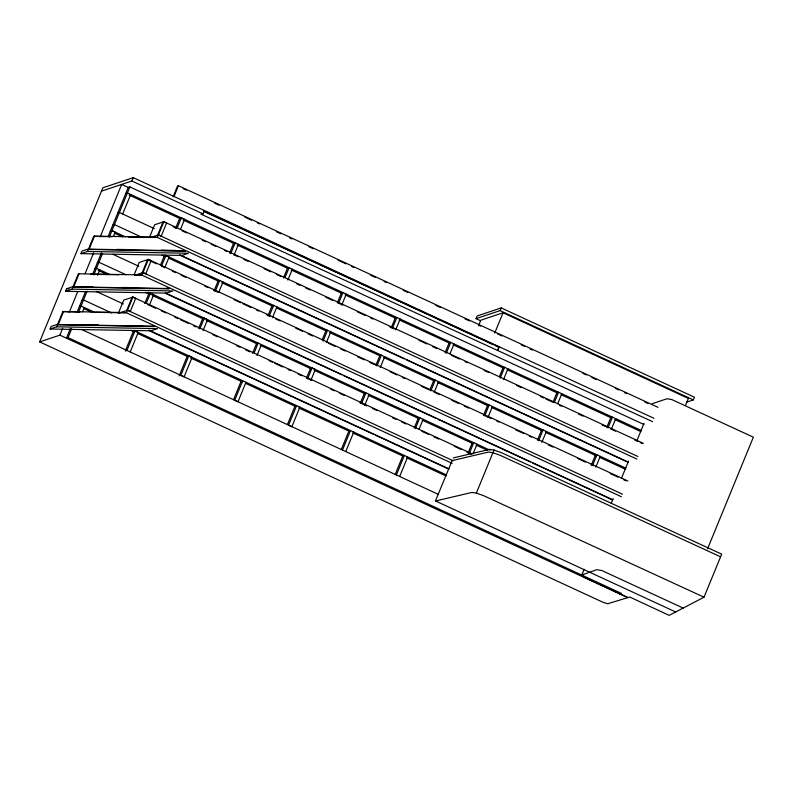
<?xml version="1.0" encoding="UTF-8"?>
<svg xmlns="http://www.w3.org/2000/svg" width="793" height="793" viewBox="0 0 793 793"><rect width="100%" height="100%" fill="white"/><g stroke="black" fill="none" stroke-linecap="round" stroke-linejoin="round"><path stroke-width="1.19" d="M453.239 457.928L489.588 449.363L494.019 450.027L501.245 452.595L721.689 554.138L704.025 597.198L669.163 615.358L629.751 597.02L607.775 603.731L603.612 602.551L39.65 341.882L102.852 187.782L133.264 177.642L653.987 418.317M50.078 328.996L56.61 326.815L157.5 328.619L150.967 330.8L50.078 328.996L51.129 326.438L57.661 324.258M65.532 291.309L72.064 289.128L172.953 290.932L166.421 293.113L65.532 291.309L66.582 288.751L73.115 286.57M80.985 253.631L87.517 251.45L188.407 253.254L181.875 255.435L80.985 253.631L82.036 251.074L88.568 248.893M56.61 326.815L62.796 311.738L63.609 311.471L126.355 312.591M72.064 289.128L78.249 274.061L79.062 273.783L141.808 274.903M87.517 251.45L93.703 236.373L94.516 236.106L157.262 237.226M154.635 326.538L57.443 324.793L58.256 324.525L63.609 311.471M168.859 288.83L72.897 287.116L73.709 286.838L79.062 273.783M185.542 251.163L88.35 249.428L89.163 249.151L94.516 236.106M39.65 341.882L59.871 335.142L62.677 328.292M69.239 312.303L77.664 291.755M85.158 273.486L93.584 252.927M100.146 236.938L121.686 184.412L128.436 187.535M70.498 328.272L66.434 338.175L68.059 337.63L621.425 593.392L619.789 593.937M77.179 311.976L85.495 291.685M92.632 274.289L101.405 252.898M108.086 236.601L128.248 187.445L129.883 186.9L643.876 424.463M101.474 191.153L131.886 181.002L133.264 177.642M68.059 337.63L71.677 328.827M78.368 312.511L87.131 291.14M93.822 274.824L102.584 253.453M109.275 237.147L129.883 186.9M82.551 311.867L84.326 307.525M97.559 275.27L99.789 269.848M113.458 236.502L115.243 232.161L111.942 230.644L110.306 231.179M122.687 213.991L130.696 194.483M118.335 313.324L123.738 300.131L132.927 297.068L135.692 298.346L130.28 311.53L127.524 310.261L119.475 312.938M134.235 274.537L139.191 262.453L148.39 259.39L151.146 260.659L145.734 273.853L142.978 272.574L134.939 275.26M149.689 236.859L154.655 224.766L163.844 221.703L166.599 222.982L161.197 236.165L158.431 234.897L150.392 237.573M178.435 185.711L174.024 196.476L173.112 196.773L177.533 186.008L178.435 185.711L657.952 407.334M472.073 453.824L132.927 297.068L126.474 312.819L452.139 463.34M627.907 481.024L148.39 259.39L141.927 275.131L621.444 496.765M643.361 443.337L163.844 221.703L157.381 237.454L636.908 459.088M125.74 349.891L133.303 331.464L134.939 330.919L138.21 332.436L130.211 351.953M144.752 303.541L148.757 293.777L150.392 293.232L153.664 294.748L149.659 304.512M160.652 264.773L164.21 256.099L165.846 255.554L169.117 257.071L164.676 267.905M175.669 228.166L179.664 218.412L181.3 217.867L184.571 219.383L180.576 229.137M134.939 330.919L126.93 350.437L125.294 350.982M146.388 302.995L150.392 293.232M161.395 266.389L165.846 255.554M177.295 227.621L181.3 217.867M652.609 421.678L201.025 214.179L203.008 213.872L204.386 210.502M179.178 375.882L187.178 356.364L188.813 355.819L192.104 357.336L184.095 376.853L180.814 375.337L188.813 355.819M198.637 328.441L202.641 318.687L204.267 318.142L207.558 319.658L203.107 330.503M214.09 290.753L218.095 281L219.73 280.454L215.28 291.299M229.544 253.076L233.548 243.322L235.184 242.777L230.733 253.611M199.826 328.986L204.267 318.142M219.007 291.735L223.011 281.971M234.024 255.128L238.465 244.294M233.519 399.712L241.082 381.284L242.717 380.739L234.708 400.247L237.989 401.764L245.989 382.246M252.531 353.351L256.536 343.597L258.171 343.052L254.166 352.806M267.994 315.673L271.989 305.91L273.625 305.364L269.184 316.209M283.448 277.986L287.443 268.232L289.078 267.687L285.084 277.441M257.001 355.403L261.442 344.568M272.455 317.725L276.896 306.881M287.909 280.038L292.359 269.194M287.403 424.612L294.956 406.185L296.592 405.639L288.593 425.157L291.883 426.674L299.883 407.156M306.415 378.251L310.42 368.497L312.055 367.952L315.336 369.479L310.896 380.313M322.315 339.483L325.873 330.81L327.509 330.275L323.058 341.119M337.322 302.886L341.327 293.132L342.963 292.587L338.512 303.432M307.605 378.796L312.055 367.952M326.349 342.635L330.79 331.791M341.803 304.948L346.244 294.104M341.307 449.522L348.861 431.095L350.486 430.54L342.477 450.057M360.319 403.171L364.314 393.407L365.94 392.862L361.489 403.696M375.773 365.484L379.768 355.73L381.393 355.175L376.943 366.019M391.227 327.796L395.231 318.043L396.847 317.497L392.396 328.332M345.768 451.574L353.767 432.066M364.78 405.223L369.221 394.379M380.234 367.536L384.684 356.701M395.687 329.858L400.138 319.014M395.182 474.432L402.745 455.995L404.371 455.45L396.371 474.967M414.194 428.071L418.198 418.317L419.834 417.772L415.383 428.607M430.093 389.304L433.652 380.63L435.288 380.085L430.837 390.929M445.101 352.707L449.106 342.943L450.741 342.398L446.29 353.242M399.662 476.484L407.661 456.976M419.12 429.043L423.115 419.289M434.128 392.446L438.569 381.602M450.027 353.678L454.032 343.924M480.528 320.729L476.038 318.647L477.138 315.961L501.226 307.922L694.43 397.214L693.32 399.91L686.441 402.2M478.486 325.844L480.796 320.203L503.04 312.769L688.374 398.433L685.588 405.203M476.038 318.647L500.125 310.608L501.226 307.922M494.703 333.09L503.04 312.769M675.795 612.027L435.436 500.928L452.129 460.624L488.478 452.06L492.909 452.714L500.135 455.291L720.589 556.825M497.389 350.258L499.233 346.789L497.855 350.149M468.098 452.981L472.093 443.228L473.718 442.672L469.268 453.517M483.552 415.304L487.556 405.54L489.172 404.995L484.721 415.839M499.451 376.536L503.01 367.863L504.626 367.308L500.185 378.152M473.005 453.953L477.009 444.199M488.012 417.356L492.463 406.512M503.466 379.669L507.916 368.834M435.575 500.998L471.924 492.433L476.355 493.087L494.019 450.027M537.426 440.204L541.431 430.45L543.066 429.905L538.616 440.739M553.326 401.436L556.884 392.763L558.52 392.218L554.515 401.972M541.906 442.266L546.357 431.422M557.806 403.498L561.811 393.734M591.31 465.104L595.315 455.351L596.951 454.805L592.956 464.569M606.764 427.427L610.769 417.673L612.404 417.128L607.963 427.972M595.791 467.176L600.242 456.332M611.254 429.489L615.695 418.645M627.977 597.565L585.006 577.611A8.168 1.586 22.3 0 1 581.814 574.994L584.144 569.295M611.254 503.198L613.118 498.648M621.534 478.129L628.542 461.04M636.957 440.531L643.966 423.442M707.554 548.855L753.35 437.181L671.74 399.533L666.943 398.77L652.252 403.677M581.804 574.984L596.842 569.691L601.639 570.454L683.249 608.102M163.844 221.703L162.991 221.99L157.579 235.184L158.431 234.897L637.949 456.53M148.39 259.39L147.538 259.678L142.125 272.861L142.978 272.574L622.495 494.208M132.927 297.068L132.084 297.355L126.672 310.549L127.524 310.261L453.19 460.783M125.77 193.502L127.395 192.957L641.398 430.52M117.76 213.02L119.396 212.474L154.258 228.582M112.794 225.123L114.43 224.588L142.552 237.583M97.341 262.81L98.976 262.265L125.968 274.745M94.853 268.867L96.488 268.321L109.989 274.556M81.887 300.497L83.523 299.952L111.635 312.948M79.399 306.554L81.035 306.009L94.536 312.244M93.703 236.373L112.16 236.701M128.149 236.988L156.449 237.494M116.868 249.398L131.628 249.656M161.157 250.191L175.917 250.449M89.163 249.151L185.136 250.875M90.551 274.279L118.851 274.784M134.84 275.072L140.995 275.181M78.031 286.66L92.801 286.927M122.33 287.453L137.09 287.72M166.619 288.246L169.078 288.285M73.709 286.838L169.672 288.553M66.582 288.751L69.041 288.801M62.796 311.738L80.014 312.046M96.012 312.333L125.542 312.858M84.722 324.743L98.263 324.981M129.021 325.536L142.552 325.774M58.256 324.525L154.219 326.24M476.355 493.087L483.581 495.665L704.025 597.198M203.533 211.325L498.777 346.898M500.125 310.608L693.32 399.91M183.143 188.595L186.514 190.151M214.596 203.137L219.086 205.209M244.908 217.143L251.649 220.266M257.269 222.853L259.509 223.894M276.361 231.685L280.851 233.757M289.832 237.91L292.082 238.951M308.923 246.732L313.413 248.814M338.125 260.233L345.986 263.861M351.596 266.458L353.847 267.499M370.688 275.28L375.178 277.352M384.169 281.505L386.409 282.546M403.26 290.337L407.751 292.409M435.823 305.384L440.313 307.466M465.025 318.885L469.515 320.957M478.496 325.11L480.746 326.151M497.588 333.932L502.078 336.014M521.17 344.836L524.54 346.392M530.15 348.989L532.4 350.02M582.934 373.384L586.305 374.94M591.925 377.537L596.415 379.609M615.507 388.431L618.877 389.987M624.487 392.585L626.738 393.625M644.699 401.932L648.069 403.488M203.434 210.789L493.177 344.697M495.417 345.738L497.667 346.779M131.886 181.002L203.008 213.872M129.14 195.058L180.873 218.977M183.124 220.008L234.867 243.927M237.117 244.968L287.73 268.361M291.1 269.917L341.714 293.311M345.084 294.867L395.697 318.261M399.077 319.827L449.681 343.22M453.061 344.777L503.674 368.17M507.044 369.726L557.657 393.12M561.028 394.676L611.641 418.07M615.021 419.636L640.883 431.59M173.102 226.659L176.462 228.215M182.083 230.813L186.573 232.894M202.294 240.16L205.665 241.716M211.275 244.313L215.775 246.385M224.756 250.538L226.996 251.579M234.857 255.207L238.227 256.763M243.847 259.361L248.338 261.442M264.059 268.708L270.8 271.821M276.41 274.418L280.9 276.489M296.622 283.755L299.992 285.311M305.612 287.909L310.103 289.99M325.824 297.256L332.564 300.369M338.175 302.966L342.665 305.037M357.266 311.788L365.127 315.416M370.737 318.013L372.988 319.054M389.829 326.835L394.319 328.917M419.031 340.336L426.892 343.964M432.502 346.561L436.993 348.642M451.594 355.383L459.454 359.021M465.075 361.618L467.315 362.649M484.156 370.44L488.657 372.512M516.729 385.487L521.219 387.569M540.311 396.391L543.681 397.947M545.921 398.988L553.782 402.616M559.402 405.213L561.642 406.254M578.494 414.035L582.984 416.117M602.075 424.939L605.446 426.495M611.056 429.092L615.546 431.164M634.638 439.986L638.008 441.542M640.258 442.583L642.499 443.624M179.664 254.731L628.423 462.15M180.754 255.564L404.232 358.862M406.482 359.893L627.709 462.15M111.942 230.644L125.443 236.879M164.805 255.068L625.945 468.207M114.807 233.261L122.687 236.899M162.05 255.098L165.42 256.654M168.8 258.221L218.283 281.089M221.653 282.645L273.397 306.564M276.767 308.12L326.26 330.998M329.63 332.554L380.243 355.948M383.614 357.504L434.227 380.898M437.607 382.454L488.22 405.847M491.591 407.414L542.204 430.807M545.574 432.363L596.187 455.757M599.567 457.313L625.429 469.268M148.658 260.193L156.518 263.831M162.139 266.418L164.379 267.459M172.24 271.097L175.61 272.653M181.22 275.25L185.721 277.322M204.812 286.144L208.172 287.7M213.793 290.297L218.283 292.379M234.004 299.645L240.745 302.757M242.985 303.798L250.846 307.426M256.466 310.023L258.706 311.064M266.567 314.692L269.937 316.248M275.558 318.845L280.048 320.917M295.769 328.193L302.51 331.305M308.12 333.903L312.611 335.974M328.332 343.24L335.072 346.353M340.683 348.95L345.183 351.021M357.534 356.731L364.265 359.853M369.885 362.441L374.375 364.522M390.097 371.788L396.837 374.901M402.447 377.498L404.698 378.539M421.539 386.32L429.4 389.958M435.02 392.545L439.51 394.627M451.861 400.336L458.602 403.449M464.212 406.046L468.703 408.117M483.304 414.868L491.164 418.506M496.785 421.093L499.025 422.134M515.866 429.925L523.727 433.553M529.347 436.15L531.588 437.191M548.439 444.972L552.929 447.054M577.631 458.463L585.492 462.101M591.112 464.698L593.352 465.739M610.204 473.52L618.064 477.158M623.675 479.745L625.925 480.786M112.943 254.315L138.805 266.27M165.331 292.934L612.969 499.838M166.431 293.767L341.614 374.742M343.865 375.783L435.952 418.337M438.192 419.378L530.279 461.942M532.529 462.983L612.255 499.828M148.232 292.24L490.143 450.265M98.233 270.423L107.224 274.586M145.466 292.26L149.966 294.342M152.216 295.383L203.95 319.292M206.2 320.332L256.813 343.726M260.193 345.282L310.806 368.676M314.177 370.242L364.79 393.625M368.16 395.192L418.773 418.585M422.154 420.141L472.757 443.535M476.137 445.091L487.378 450.295M147.805 304.621L155.666 308.259M161.276 310.856L165.767 312.928M174.757 317.081L178.118 318.637M180.368 319.678L188.228 323.306M193.849 325.903L196.089 326.944M212.93 334.725L217.431 336.807M236.512 345.629L239.882 347.185M245.503 349.782L249.993 351.854M269.085 360.686L272.455 362.242M274.695 363.273L282.556 366.911M288.176 369.508L290.416 370.539M298.277 374.177L301.647 375.733M307.268 378.33L311.758 380.402M330.85 389.224L334.22 390.79M339.83 393.378L344.321 395.459M360.042 402.725L366.782 405.838M372.393 408.435L376.893 410.506M392.614 417.772L395.975 419.328M401.595 421.926L406.085 424.007M421.807 431.273L428.547 434.386M434.158 436.983L438.648 439.054M454.369 446.32L461.11 449.433M466.73 452.03L471.22 454.111M96.359 291.477L123.351 303.957M148.757 330.096L449.056 468.901M149.847 330.929L373.325 434.227M375.575 435.268L448.57 469M133.898 330.443L446.568 474.957M83.899 308.626L91.77 312.273M131.142 330.463L134.513 332.019M137.883 333.585L187.376 356.454M190.746 358.02L242.489 381.929M245.86 383.485L295.343 406.363M298.723 407.919L349.336 431.313M352.707 432.869L403.32 456.262M406.69 457.829L446.062 476.018M82.026 329.68L438.569 494.465M59.871 335.142L627.769 597.625"/></g></svg>
